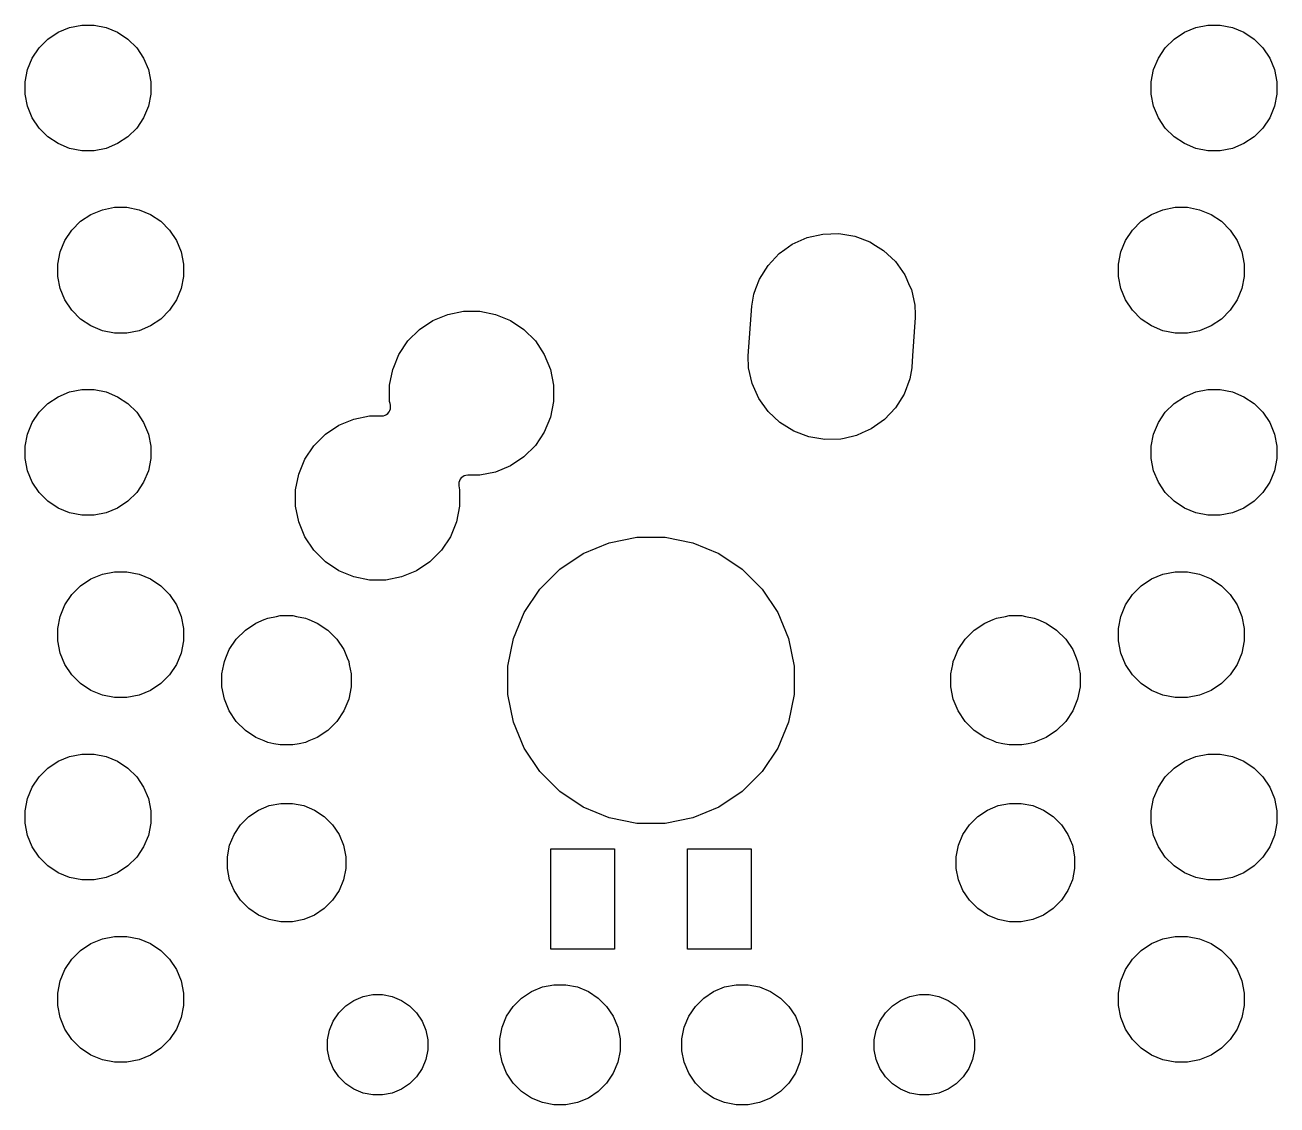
# Model space of a CAD drawing. Extents: x 242.9 to 312.1, y -175.8 to -104.3.
# Drawn here: x 259.25 to 276.69, y -135.46 to -120.41 of the extents above; entities that cross this region are included whole.
import ezdxf

# ---------------------------------------------------------------- set-up
doc = ezdxf.new("R2010")
doc.units = 0
doc.header["$MEASUREMENT"] = 0
doc.layers.add('BLACK', color=7, linetype='CONTINUOUS')

msp = doc.modelspace()

# ---------------------------------------------------------------- linework, layer by layer
at = {"layer": 'BLACK', "linetype": 'CONTINUOUS'}
for p, q in [((259.563, -120.604), (259.706, -120.508)), ((259.706, -120.508), (259.866, -120.442)), ((259.866, -120.442), (260.035, -120.409)), ((260.035, -120.409), (260.208, -120.409)), ((260.208, -120.409), (260.377, -120.442)), ((260.377, -120.442), (260.536, -120.508)), ((260.536, -120.508), (260.68, -120.604)), ((275.26, -120.604), (275.404, -120.508)), ((275.404, -120.508), (275.563, -120.442)), ((275.563, -120.442), (275.732, -120.409)), ((275.732, -120.409), (275.905, -120.409)), ((275.905, -120.409), (276.074, -120.442)), ((276.074, -120.442), (276.234, -120.508)), ((276.234, -120.508), (276.377, -120.604)), ((259.345, -120.87), (259.441, -120.726)), ((259.441, -120.726), (259.563, -120.604)), ((260.68, -120.604), (260.802, -120.726)), ((260.802, -120.726), (260.898, -120.87)), ((275.042, -120.87), (275.138, -120.726)), ((275.138, -120.726), (275.26, -120.604)), ((276.377, -120.604), (276.499, -120.726)), ((276.499, -120.726), (276.595, -120.87)), ((259.279, -121.029), (259.345, -120.87)), ((260.898, -120.87), (260.964, -121.029)), ((274.976, -121.029), (275.042, -120.87)), ((276.595, -120.87), (276.661, -121.029)), ((259.245, -121.199), (259.279, -121.029)), ((260.964, -121.029), (260.998, -121.199)), ((274.942, -121.199), (274.976, -121.029)), ((276.661, -121.029), (276.695, -121.199)), ((259.245, -121.371), (259.245, -121.199)), ((260.998, -121.199), (260.998, -121.371)), ((274.942, -121.371), (274.942, -121.199)), ((276.695, -121.199), (276.695, -121.371)), ((259.279, -121.541), (259.245, -121.371)), ((260.998, -121.371), (260.964, -121.541)), ((274.976, -121.541), (274.942, -121.371)), ((276.695, -121.371), (276.661, -121.541)), ((259.345, -121.7), (259.279, -121.541)), ((260.964, -121.541), (260.898, -121.7)), ((275.042, -121.7), (274.976, -121.541)), ((276.661, -121.541), (276.595, -121.7)), ((259.441, -121.844), (259.345, -121.7)), ((260.898, -121.7), (260.802, -121.844)), ((275.138, -121.844), (275.042, -121.7)), ((276.595, -121.7), (276.499, -121.844)), ((259.563, -121.966), (259.441, -121.844)), ((259.706, -122.062), (259.563, -121.966)), ((260.68, -121.966), (260.536, -122.062)), ((260.802, -121.844), (260.68, -121.966)), ((275.26, -121.966), (275.138, -121.844)), ((275.404, -122.062), (275.26, -121.966)), ((276.377, -121.966), (276.234, -122.062)), ((276.499, -121.844), (276.377, -121.966)), ((259.866, -122.128), (259.706, -122.062)), ((260.035, -122.161), (259.866, -122.128)), ((260.377, -122.128), (260.208, -122.161)), ((260.536, -122.062), (260.377, -122.128)), ((275.563, -122.128), (275.404, -122.062)), ((275.732, -122.161), (275.563, -122.128)), ((276.074, -122.128), (275.905, -122.161)), ((276.234, -122.062), (276.074, -122.128)), ((260.208, -122.161), (260.035, -122.161)), ((275.905, -122.161), (275.732, -122.161)), ((260.164, -123.048), (260.323, -122.982)), ((260.323, -122.982), (260.492, -122.949)), ((260.492, -122.949), (260.665, -122.949)), ((260.665, -122.949), (260.834, -122.982)), ((260.834, -122.982), (260.994, -123.048)), ((274.946, -123.048), (275.106, -122.982)), ((275.106, -122.982), (275.275, -122.949)), ((275.275, -122.949), (275.448, -122.949)), ((275.448, -122.949), (275.617, -122.982)), ((275.617, -122.982), (275.776, -123.048)), ((259.898, -123.266), (260.02, -123.144)), ((260.02, -123.144), (260.164, -123.048)), ((260.994, -123.048), (261.137, -123.144)), ((261.137, -123.144), (261.259, -123.266)), ((274.681, -123.266), (274.803, -123.144)), ((274.803, -123.144), (274.946, -123.048)), ((275.776, -123.048), (275.92, -123.144)), ((275.92, -123.144), (276.042, -123.266)), ((259.802, -123.41), (259.898, -123.266)), ((261.259, -123.266), (261.355, -123.41)), ((269.939, -123.463), (270.145, -123.371)), ((270.145, -123.371), (270.364, -123.321)), ((270.145, -123.371), (270.145, -123.371)), ((270.145, -123.371), (270.145, -123.371)), ((270.364, -123.321), (270.589, -123.314)), ((270.364, -123.321), (270.364, -123.321)), ((270.589, -123.314), (270.811, -123.352)), ((270.811, -123.352), (270.811, -123.352)), ((270.811, -123.352), (271.021, -123.432)), ((274.585, -123.41), (274.681, -123.266)), ((276.042, -123.266), (276.138, -123.41)), ((259.736, -123.569), (259.802, -123.41)), ((261.355, -123.41), (261.421, -123.569)), ((269.756, -123.594), (269.836, -123.537)), ((269.836, -123.537), (269.939, -123.463)), ((271.021, -123.432), (271.021, -123.432)), ((271.021, -123.432), (271.021, -123.432)), ((271.021, -123.432), (271.099, -123.48)), ((271.099, -123.48), (271.212, -123.551)), ((274.519, -123.569), (274.585, -123.41)), ((276.138, -123.41), (276.204, -123.569)), ((259.702, -123.739), (259.736, -123.569)), ((261.421, -123.569), (261.455, -123.739)), ((269.601, -123.758), (269.756, -123.594)), ((271.212, -123.551), (271.376, -123.706)), ((271.376, -123.706), (271.507, -123.889)), ((274.485, -123.739), (274.519, -123.569)), ((276.204, -123.569), (276.238, -123.739)), ((259.702, -123.911), (259.702, -123.739)), ((261.455, -123.739), (261.455, -123.911)), ((269.482, -123.949), (269.601, -123.758)), ((271.507, -123.889), (271.575, -124.042)), ((274.485, -123.911), (274.485, -123.739)), ((276.238, -123.739), (276.238, -123.911)), ((259.736, -124.081), (259.702, -123.911)), ((261.455, -123.911), (261.421, -124.081)), ((269.431, -124.081), (269.482, -123.949)), ((271.575, -124.042), (271.599, -124.095)), ((274.519, -124.081), (274.485, -123.911)), ((276.238, -123.911), (276.204, -124.081)), ((259.802, -124.24), (259.736, -124.081)), ((259.898, -124.384), (259.802, -124.24)), ((261.355, -124.24), (261.259, -124.384)), ((261.421, -124.081), (261.355, -124.24)), ((269.374, -124.325), (269.402, -124.159)), ((269.402, -124.159), (269.431, -124.081)), ((271.599, -124.095), (271.649, -124.314)), ((274.585, -124.24), (274.519, -124.081)), ((274.681, -124.384), (274.585, -124.24)), ((276.138, -124.24), (276.042, -124.384)), ((276.204, -124.081), (276.138, -124.24)), ((260.02, -124.506), (259.898, -124.384)), ((261.259, -124.384), (261.137, -124.506)), ((265.137, -124.441), (265.357, -124.397)), ((265.357, -124.397), (265.583, -124.397)), ((265.583, -124.397), (265.803, -124.441)), ((269.326, -125.017), (269.374, -124.325)), ((269.374, -124.325), (269.374, -124.325)), ((269.374, -124.325), (269.374, -124.325)), ((271.649, -124.314), (271.653, -124.441)), ((274.803, -124.506), (274.681, -124.384)), ((276.042, -124.384), (275.92, -124.506)), ((260.164, -124.602), (260.02, -124.506)), ((261.137, -124.506), (260.994, -124.602)), ((264.741, -124.652), (264.929, -124.527)), ((264.929, -124.527), (265.137, -124.441)), ((265.803, -124.441), (266.011, -124.527)), ((266.011, -124.527), (266.199, -124.652)), ((271.654, -124.483), (271.617, -125.017)), ((271.653, -124.441), (271.654, -124.483)), ((274.946, -124.602), (274.803, -124.506)), ((275.92, -124.506), (275.776, -124.602)), ((260.323, -124.668), (260.164, -124.602)), ((260.492, -124.701), (260.323, -124.668)), ((260.665, -124.701), (260.492, -124.701)), ((260.834, -124.668), (260.665, -124.701)), ((260.994, -124.602), (260.834, -124.668)), ((264.582, -124.811), (264.741, -124.652)), ((266.199, -124.652), (266.358, -124.811)), ((275.106, -124.668), (274.946, -124.602)), ((275.275, -124.701), (275.106, -124.668)), ((275.448, -124.701), (275.275, -124.701)), ((275.617, -124.668), (275.448, -124.701)), ((275.776, -124.602), (275.617, -124.668)), ((264.457, -124.999), (264.582, -124.811)), ((266.358, -124.811), (266.483, -124.999)), ((264.384, -125.175), (264.457, -124.999)), ((266.483, -124.999), (266.569, -125.207)), ((269.331, -125.186), (269.326, -125.017)), ((269.326, -125.017), (269.326, -125.017)), ((271.617, -125.017), (271.606, -125.175)), ((264.327, -125.427), (264.371, -125.207)), ((264.371, -125.207), (264.384, -125.175)), ((266.569, -125.207), (266.613, -125.427)), ((269.381, -125.405), (269.331, -125.186)), ((269.331, -125.186), (269.331, -125.186)), ((271.605, -125.186), (271.578, -125.341)), ((271.606, -125.175), (271.605, -125.186)), ((264.327, -125.653), (264.327, -125.427)), ((266.613, -125.427), (266.613, -125.653)), ((269.473, -125.611), (269.381, -125.405)), ((271.578, -125.341), (271.498, -125.551)), ((259.563, -125.684), (259.706, -125.588)), ((259.706, -125.588), (259.866, -125.522)), ((259.866, -125.522), (260.035, -125.489)), ((260.035, -125.489), (260.208, -125.489)), ((260.208, -125.489), (260.377, -125.522)), ((260.377, -125.522), (260.536, -125.588)), ((260.536, -125.588), (260.68, -125.684)), ((269.604, -125.794), (269.473, -125.611)), ((271.498, -125.551), (271.379, -125.742)), ((275.26, -125.684), (275.404, -125.588)), ((275.404, -125.588), (275.563, -125.522)), ((275.563, -125.522), (275.732, -125.489)), ((275.732, -125.489), (275.905, -125.489)), ((275.905, -125.489), (276.074, -125.522)), ((276.074, -125.522), (276.234, -125.588)), ((276.234, -125.588), (276.377, -125.684)), ((259.345, -125.95), (259.441, -125.806)), ((259.441, -125.806), (259.563, -125.684)), ((260.68, -125.684), (260.802, -125.806)), ((260.802, -125.806), (260.898, -125.95)), ((264.304, -125.82), (264.319, -125.801)), ((264.319, -125.801), (264.331, -125.78)), ((264.333, -125.684), (264.327, -125.653)), ((264.331, -125.78), (264.338, -125.756)), ((264.338, -125.708), (264.333, -125.684)), ((264.34, -125.732), (264.338, -125.708)), ((264.338, -125.756), (264.34, -125.732)), ((266.613, -125.653), (266.569, -125.873)), ((269.768, -125.949), (269.604, -125.794)), ((271.379, -125.742), (271.224, -125.906)), ((275.042, -125.95), (275.138, -125.806)), ((275.138, -125.806), (275.26, -125.684)), ((276.377, -125.684), (276.499, -125.806)), ((276.499, -125.806), (276.595, -125.95)), ((259.279, -126.109), (259.345, -125.95)), ((260.898, -125.95), (260.964, -126.109)), ((263.431, -126.112), (263.619, -125.987)), ((263.619, -125.987), (263.827, -125.901)), ((263.827, -125.901), (264.047, -125.857)), ((264.047, -125.857), (264.215, -125.857)), ((264.215, -125.857), (264.24, -125.855)), ((264.24, -125.855), (264.263, -125.847)), ((264.263, -125.847), (264.285, -125.836)), ((264.285, -125.836), (264.304, -125.82)), ((266.569, -125.873), (266.483, -126.081)), ((269.959, -126.068), (269.768, -125.949)), ((271.224, -125.906), (271.041, -126.037)), ((274.976, -126.109), (275.042, -125.95)), ((276.595, -125.95), (276.661, -126.109)), ((259.245, -126.279), (259.279, -126.109)), ((260.964, -126.109), (260.998, -126.279)), ((263.272, -126.271), (263.431, -126.112)), ((266.483, -126.081), (266.358, -126.269)), ((270.169, -126.148), (269.959, -126.068)), ((270.391, -126.186), (270.169, -126.148)), ((270.169, -126.148), (270.169, -126.148)), ((270.169, -126.148), (270.169, -126.148)), ((270.835, -126.129), (270.662, -126.169)), ((270.915, -126.093), (270.835, -126.129)), ((270.835, -126.129), (270.835, -126.129)), ((270.835, -126.129), (270.835, -126.129)), ((271.041, -126.037), (270.915, -126.093)), ((274.942, -126.279), (274.976, -126.109)), ((276.661, -126.109), (276.695, -126.279)), ((259.245, -126.451), (259.245, -126.279)), ((260.998, -126.279), (260.998, -126.451)), ((263.147, -126.459), (263.272, -126.271)), ((266.358, -126.269), (266.199, -126.428)), ((270.616, -126.179), (270.391, -126.186)), ((270.662, -126.169), (270.616, -126.179)), ((274.942, -126.451), (274.942, -126.279)), ((276.695, -126.279), (276.695, -126.451)), ((259.279, -126.621), (259.245, -126.451)), ((260.998, -126.451), (260.964, -126.621)), ((263.061, -126.667), (263.147, -126.459)), ((266.199, -126.428), (266.011, -126.553)), ((274.976, -126.621), (274.942, -126.451)), ((276.695, -126.451), (276.661, -126.621)), ((259.345, -126.78), (259.279, -126.621)), ((260.964, -126.621), (260.898, -126.78)), ((263.017, -126.887), (263.061, -126.667)), ((265.39, -126.685), (265.367, -126.693)), ((265.415, -126.683), (265.39, -126.685)), ((265.583, -126.683), (265.415, -126.683)), ((265.803, -126.639), (265.583, -126.683)), ((266.011, -126.553), (265.803, -126.639)), ((275.042, -126.78), (274.976, -126.621)), ((276.661, -126.621), (276.595, -126.78)), ((259.441, -126.924), (259.345, -126.78)), ((260.898, -126.78), (260.802, -126.924)), ((265.292, -126.784), (265.29, -126.808)), ((265.29, -126.808), (265.292, -126.832)), ((265.299, -126.76), (265.292, -126.784)), ((265.292, -126.832), (265.303, -126.887)), ((265.311, -126.739), (265.299, -126.76)), ((265.326, -126.72), (265.311, -126.739)), ((265.345, -126.704), (265.326, -126.72)), ((265.367, -126.693), (265.345, -126.704)), ((275.138, -126.924), (275.042, -126.78)), ((276.595, -126.78), (276.499, -126.924)), ((259.563, -127.046), (259.441, -126.924)), ((260.802, -126.924), (260.68, -127.046)), ((263.017, -127.113), (263.017, -126.887)), ((265.303, -126.887), (265.303, -127.113)), ((275.26, -127.046), (275.138, -126.924)), ((276.499, -126.924), (276.377, -127.046)), ((259.706, -127.142), (259.563, -127.046)), ((259.866, -127.208), (259.706, -127.142)), ((260.035, -127.241), (259.866, -127.208)), ((260.377, -127.208), (260.208, -127.241)), ((260.536, -127.142), (260.377, -127.208)), ((260.68, -127.046), (260.536, -127.142)), ((263.061, -127.333), (263.017, -127.113)), ((265.303, -127.113), (265.259, -127.333)), ((275.404, -127.142), (275.26, -127.046)), ((275.563, -127.208), (275.404, -127.142)), ((275.732, -127.241), (275.563, -127.208)), ((276.074, -127.208), (275.905, -127.241)), ((276.234, -127.142), (276.074, -127.208)), ((276.377, -127.046), (276.234, -127.142)), ((260.208, -127.241), (260.035, -127.241)), ((263.147, -127.541), (263.061, -127.333)), ((265.259, -127.333), (265.173, -127.541)), ((275.905, -127.241), (275.732, -127.241)), ((263.272, -127.729), (263.147, -127.541)), ((265.173, -127.541), (265.048, -127.729)), ((267.388, -127.623), (267.774, -127.546)), ((267.774, -127.546), (268.166, -127.546)), ((268.166, -127.546), (268.552, -127.623)), ((263.431, -127.888), (263.272, -127.729)), ((265.048, -127.729), (264.889, -127.888)), ((267.026, -127.773), (267.388, -127.623)), ((268.552, -127.623), (268.914, -127.773)), ((263.619, -128.013), (263.431, -127.888)), ((264.889, -127.888), (264.701, -128.013)), ((266.699, -127.991), (267.026, -127.773)), ((268.914, -127.773), (269.241, -127.991)), ((260.164, -128.128), (260.323, -128.062)), ((260.323, -128.062), (260.492, -128.029)), ((260.492, -128.029), (260.665, -128.029)), ((260.665, -128.029), (260.834, -128.062)), ((260.834, -128.062), (260.994, -128.128)), ((263.827, -128.099), (263.619, -128.013)), ((264.701, -128.013), (264.493, -128.099)), ((266.421, -128.269), (266.699, -127.991)), ((269.241, -127.991), (269.519, -128.269)), ((274.946, -128.128), (275.106, -128.062)), ((275.106, -128.062), (275.275, -128.029)), ((275.275, -128.029), (275.448, -128.029)), ((275.448, -128.029), (275.617, -128.062)), ((275.617, -128.062), (275.776, -128.128)), ((259.898, -128.346), (260.02, -128.224)), ((260.02, -128.224), (260.164, -128.128)), ((260.994, -128.128), (261.137, -128.224)), ((261.137, -128.224), (261.259, -128.346)), ((264.047, -128.143), (263.827, -128.099)), ((264.273, -128.143), (264.047, -128.143)), ((264.493, -128.099), (264.273, -128.143)), ((274.681, -128.346), (274.803, -128.224)), ((274.803, -128.224), (274.946, -128.128)), ((275.776, -128.128), (275.92, -128.224)), ((275.92, -128.224), (276.042, -128.346)), ((259.802, -128.49), (259.898, -128.346)), ((261.259, -128.346), (261.355, -128.49)), ((266.203, -128.596), (266.421, -128.269)), ((269.519, -128.269), (269.737, -128.596)), ((274.585, -128.49), (274.681, -128.346)), ((276.042, -128.346), (276.138, -128.49)), ((259.736, -128.649), (259.802, -128.49)), ((261.355, -128.49), (261.421, -128.649)), ((266.053, -128.958), (266.203, -128.596)), ((269.737, -128.596), (269.887, -128.958)), ((274.519, -128.649), (274.585, -128.49)), ((276.138, -128.49), (276.204, -128.649)), ((259.702, -128.819), (259.736, -128.649)), ((261.421, -128.649), (261.455, -128.819)), ((262.316, -128.84), (262.463, -128.742)), ((262.463, -128.742), (262.579, -128.694)), ((262.579, -128.694), (262.627, -128.674)), ((262.627, -128.674), (262.75, -128.649)), ((262.75, -128.649), (262.801, -128.639)), ((262.801, -128.639), (262.979, -128.639)), ((262.979, -128.639), (263.03, -128.649)), ((263.03, -128.649), (263.153, -128.674)), ((263.153, -128.674), (263.201, -128.694)), ((263.201, -128.694), (263.317, -128.742)), ((263.317, -128.742), (263.464, -128.84)), ((272.476, -128.84), (272.623, -128.742)), ((272.623, -128.742), (272.739, -128.694)), ((272.739, -128.694), (272.787, -128.674)), ((272.787, -128.674), (272.91, -128.649)), ((272.91, -128.649), (272.961, -128.639)), ((272.961, -128.639), (273.139, -128.639)), ((273.139, -128.639), (273.19, -128.649)), ((273.19, -128.649), (273.313, -128.674)), ((273.313, -128.674), (273.361, -128.694)), ((273.361, -128.694), (273.477, -128.742)), ((273.477, -128.742), (273.624, -128.84)), ((274.485, -128.819), (274.519, -128.649)), ((276.204, -128.649), (276.238, -128.819)), ((259.702, -128.991), (259.702, -128.819)), ((261.455, -128.819), (261.455, -128.991)), ((262.19, -128.966), (262.316, -128.84)), ((263.464, -128.84), (263.59, -128.966)), ((272.35, -128.966), (272.476, -128.84)), ((273.624, -128.84), (273.75, -128.966)), ((274.485, -128.991), (274.485, -128.819)), ((276.238, -128.819), (276.238, -128.991)), ((259.736, -129.161), (259.702, -128.991)), ((261.455, -128.991), (261.421, -129.161)), ((262.044, -129.229), (262.092, -129.113)), ((262.092, -129.113), (262.19, -128.966)), ((263.59, -128.966), (263.688, -129.113)), ((263.688, -129.113), (263.736, -129.229)), ((265.976, -129.344), (266.053, -128.958)), ((269.887, -128.958), (269.964, -129.344)), ((272.204, -129.229), (272.252, -129.113)), ((272.252, -129.113), (272.35, -128.966)), ((273.75, -128.966), (273.848, -129.113)), ((273.848, -129.113), (273.896, -129.229)), ((274.519, -129.161), (274.485, -128.991)), ((276.238, -128.991), (276.204, -129.161)), ((259.802, -129.32), (259.736, -129.161)), ((261.421, -129.161), (261.355, -129.32)), ((262.015, -129.32), (262.024, -129.277)), ((262.024, -129.277), (262.044, -129.229)), ((263.736, -129.229), (263.756, -129.277)), ((263.756, -129.277), (263.765, -129.32)), ((272.175, -129.32), (272.184, -129.277)), ((272.184, -129.277), (272.204, -129.229)), ((273.896, -129.229), (273.916, -129.277)), ((273.916, -129.277), (273.925, -129.32)), ((274.585, -129.32), (274.519, -129.161)), ((276.204, -129.161), (276.138, -129.32)), ((259.898, -129.464), (259.802, -129.32)), ((260.02, -129.586), (259.898, -129.464)), ((261.259, -129.464), (261.137, -129.586)), ((261.355, -129.32), (261.259, -129.464)), ((261.989, -129.451), (262.015, -129.32)), ((261.989, -129.629), (261.989, -129.451)), ((263.765, -129.32), (263.791, -129.451)), ((263.791, -129.451), (263.791, -129.629)), ((265.976, -129.736), (265.976, -129.344)), ((269.964, -129.344), (269.964, -129.736)), ((272.149, -129.451), (272.175, -129.32)), ((272.149, -129.629), (272.149, -129.451)), ((273.925, -129.32), (273.951, -129.451)), ((273.951, -129.451), (273.951, -129.629)), ((274.681, -129.464), (274.585, -129.32)), ((274.803, -129.586), (274.681, -129.464)), ((276.042, -129.464), (275.92, -129.586)), ((276.138, -129.32), (276.042, -129.464)), ((260.164, -129.682), (260.02, -129.586)), ((261.137, -129.586), (260.994, -129.682)), ((262.024, -129.803), (261.989, -129.629)), ((263.791, -129.629), (263.756, -129.803)), ((272.184, -129.803), (272.149, -129.629)), ((273.951, -129.629), (273.916, -129.803)), ((274.946, -129.682), (274.803, -129.586)), ((275.92, -129.586), (275.776, -129.682)), ((260.323, -129.748), (260.164, -129.682)), ((260.492, -129.781), (260.323, -129.748)), ((260.665, -129.781), (260.492, -129.781)), ((260.834, -129.748), (260.665, -129.781)), ((260.994, -129.682), (260.834, -129.748)), ((262.092, -129.967), (262.024, -129.803)), ((263.756, -129.803), (263.688, -129.967)), ((266.053, -130.122), (265.976, -129.736)), ((269.964, -129.736), (269.887, -130.122)), ((272.252, -129.967), (272.184, -129.803)), ((273.916, -129.803), (273.848, -129.967)), ((275.106, -129.748), (274.946, -129.682)), ((275.275, -129.781), (275.106, -129.748)), ((275.448, -129.781), (275.275, -129.781)), ((275.617, -129.748), (275.448, -129.781)), ((275.776, -129.682), (275.617, -129.748)), ((262.19, -130.114), (262.092, -129.967)), ((263.688, -129.967), (263.59, -130.114)), ((272.35, -130.114), (272.252, -129.967)), ((273.848, -129.967), (273.75, -130.114)), ((262.316, -130.24), (262.19, -130.114)), ((263.59, -130.114), (263.464, -130.24)), ((266.203, -130.484), (266.053, -130.122)), ((269.887, -130.122), (269.737, -130.484)), ((272.476, -130.24), (272.35, -130.114)), ((273.75, -130.114), (273.624, -130.24)), ((262.463, -130.338), (262.316, -130.24)), ((262.579, -130.386), (262.463, -130.338)), ((263.317, -130.338), (263.201, -130.386)), ((263.464, -130.24), (263.317, -130.338)), ((272.623, -130.338), (272.476, -130.24)), ((272.739, -130.386), (272.623, -130.338)), ((273.477, -130.338), (273.361, -130.386)), ((273.624, -130.24), (273.477, -130.338)), ((262.627, -130.406), (262.579, -130.386)), ((262.714, -130.424), (262.627, -130.406)), ((262.801, -130.441), (262.714, -130.424)), ((262.979, -130.441), (262.801, -130.441)), ((263.066, -130.424), (262.979, -130.441)), ((263.153, -130.406), (263.066, -130.424)), ((263.201, -130.386), (263.153, -130.406)), ((266.421, -130.811), (266.203, -130.484)), ((269.737, -130.484), (269.519, -130.811)), ((272.787, -130.406), (272.739, -130.386)), ((272.874, -130.424), (272.787, -130.406)), ((272.961, -130.441), (272.874, -130.424)), ((273.139, -130.441), (272.961, -130.441)), ((273.226, -130.424), (273.139, -130.441)), ((273.313, -130.406), (273.226, -130.424)), ((273.361, -130.386), (273.313, -130.406)), ((259.563, -130.764), (259.706, -130.668)), ((259.706, -130.668), (259.866, -130.602)), ((259.866, -130.602), (260.035, -130.569)), ((260.035, -130.569), (260.208, -130.569)), ((260.208, -130.569), (260.377, -130.602)), ((260.377, -130.602), (260.536, -130.668)), ((260.536, -130.668), (260.68, -130.764)), ((275.26, -130.764), (275.404, -130.668)), ((275.404, -130.668), (275.563, -130.602)), ((275.563, -130.602), (275.732, -130.569)), ((275.732, -130.569), (275.905, -130.569)), ((275.905, -130.569), (276.074, -130.602)), ((276.074, -130.602), (276.234, -130.668)), ((276.234, -130.668), (276.377, -130.764)), ((259.441, -130.886), (259.563, -130.764)), ((260.68, -130.764), (260.802, -130.886)), ((266.699, -131.089), (266.421, -130.811)), ((269.519, -130.811), (269.241, -131.089)), ((275.138, -130.886), (275.26, -130.764)), ((276.377, -130.764), (276.499, -130.886)), ((259.279, -131.189), (259.345, -131.03)), ((259.345, -131.03), (259.441, -130.886)), ((260.802, -130.886), (260.898, -131.03)), ((260.898, -131.03), (260.964, -131.189)), ((274.976, -131.189), (275.042, -131.03)), ((275.042, -131.03), (275.138, -130.886)), ((276.499, -130.886), (276.595, -131.03)), ((276.595, -131.03), (276.661, -131.189)), ((259.245, -131.359), (259.279, -131.189)), ((260.964, -131.189), (260.998, -131.359)), ((267.026, -131.307), (266.699, -131.089)), ((269.241, -131.089), (268.914, -131.307)), ((274.942, -131.359), (274.976, -131.189)), ((276.661, -131.189), (276.695, -131.359)), ((259.245, -131.531), (259.245, -131.359)), ((260.998, -131.359), (260.998, -131.531)), ((262.364, -131.439), (262.499, -131.348)), ((262.499, -131.348), (262.649, -131.286)), ((262.649, -131.286), (262.809, -131.255)), ((262.809, -131.255), (262.971, -131.255)), ((262.971, -131.255), (263.131, -131.286)), ((263.131, -131.286), (263.281, -131.348)), ((263.281, -131.348), (263.416, -131.439)), ((267.388, -131.457), (267.026, -131.307)), ((268.914, -131.307), (268.552, -131.457)), ((272.524, -131.439), (272.659, -131.348)), ((272.659, -131.348), (272.809, -131.286)), ((272.809, -131.286), (272.969, -131.255)), ((272.969, -131.255), (273.131, -131.255)), ((273.131, -131.255), (273.291, -131.286)), ((273.291, -131.286), (273.441, -131.348)), ((273.441, -131.348), (273.576, -131.439)), ((274.942, -131.531), (274.942, -131.359)), ((276.695, -131.359), (276.695, -131.531)), ((259.279, -131.701), (259.245, -131.531)), ((260.998, -131.531), (260.964, -131.701)), ((262.158, -131.689), (262.249, -131.554)), ((262.249, -131.554), (262.364, -131.439)), ((263.416, -131.439), (263.531, -131.554)), ((263.531, -131.554), (263.622, -131.689)), ((267.774, -131.534), (267.388, -131.457)), ((268.166, -131.534), (267.774, -131.534)), ((268.552, -131.457), (268.166, -131.534)), ((272.318, -131.689), (272.409, -131.554)), ((272.409, -131.554), (272.524, -131.439)), ((273.576, -131.439), (273.691, -131.554)), ((273.691, -131.554), (273.782, -131.689)), ((274.976, -131.701), (274.942, -131.531)), ((276.695, -131.531), (276.661, -131.701)), ((259.345, -131.86), (259.279, -131.701)), ((260.964, -131.701), (260.898, -131.86)), ((262.096, -131.839), (262.158, -131.689)), ((263.622, -131.689), (263.684, -131.839)), ((272.256, -131.839), (272.318, -131.689)), ((273.782, -131.689), (273.844, -131.839)), ((275.042, -131.86), (274.976, -131.701)), ((276.661, -131.701), (276.595, -131.86)), ((259.441, -132.004), (259.345, -131.86)), ((260.898, -131.86), (260.802, -132.004)), ((262.065, -131.999), (262.096, -131.839)), ((263.684, -131.839), (263.715, -131.999)), ((266.573, -133.286), (266.573, -131.889)), ((266.573, -131.889), (267.462, -131.889)), ((267.462, -131.889), (267.462, -133.286)), ((268.478, -133.286), (268.478, -131.889)), ((268.478, -131.889), (269.367, -131.889)), ((269.367, -131.889), (269.367, -133.286)), ((272.224, -131.999), (272.256, -131.839)), ((273.844, -131.839), (273.875, -131.999)), ((275.138, -132.004), (275.042, -131.86)), ((276.595, -131.86), (276.499, -132.004)), ((259.563, -132.126), (259.441, -132.004)), ((260.802, -132.004), (260.68, -132.126)), ((262.065, -132.161), (262.065, -131.999)), ((263.715, -131.999), (263.715, -132.161)), ((272.224, -132.161), (272.224, -131.999)), ((273.875, -131.999), (273.875, -132.161)), ((275.26, -132.126), (275.138, -132.004)), ((276.499, -132.004), (276.377, -132.126)), ((259.706, -132.222), (259.563, -132.126)), ((259.866, -132.288), (259.706, -132.222)), ((260.536, -132.222), (260.377, -132.288)), ((260.68, -132.126), (260.536, -132.222)), ((262.096, -132.321), (262.065, -132.161)), ((263.715, -132.161), (263.684, -132.321)), ((272.256, -132.321), (272.224, -132.161)), ((273.875, -132.161), (273.844, -132.321)), ((275.404, -132.222), (275.26, -132.126)), ((275.563, -132.288), (275.404, -132.222)), ((276.234, -132.222), (276.074, -132.288)), ((276.377, -132.126), (276.234, -132.222)), ((260.035, -132.321), (259.866, -132.288)), ((260.208, -132.321), (260.035, -132.321)), ((260.377, -132.288), (260.208, -132.321)), ((262.158, -132.471), (262.096, -132.321)), ((263.684, -132.321), (263.622, -132.471)), ((272.318, -132.471), (272.256, -132.321)), ((273.844, -132.321), (273.782, -132.471)), ((275.732, -132.321), (275.563, -132.288)), ((275.905, -132.321), (275.732, -132.321)), ((276.074, -132.288), (275.905, -132.321)), ((262.249, -132.606), (262.158, -132.471)), ((262.364, -132.721), (262.249, -132.606)), ((263.531, -132.606), (263.416, -132.721)), ((263.622, -132.471), (263.531, -132.606)), ((272.409, -132.606), (272.318, -132.471)), ((272.524, -132.721), (272.409, -132.606)), ((273.691, -132.606), (273.576, -132.721)), ((273.782, -132.471), (273.691, -132.606)), ((262.499, -132.812), (262.364, -132.721)), ((263.416, -132.721), (263.281, -132.812)), ((272.659, -132.812), (272.524, -132.721)), ((273.576, -132.721), (273.441, -132.812)), ((262.649, -132.874), (262.499, -132.812)), ((262.809, -132.905), (262.649, -132.874)), ((262.971, -132.905), (262.809, -132.905)), ((263.131, -132.874), (262.971, -132.905)), ((263.281, -132.812), (263.131, -132.874)), ((272.809, -132.874), (272.659, -132.812)), ((272.969, -132.905), (272.809, -132.874)), ((273.131, -132.905), (272.969, -132.905)), ((273.291, -132.874), (273.131, -132.905)), ((273.441, -132.812), (273.291, -132.874)), ((260.164, -133.208), (260.323, -133.142)), ((260.323, -133.142), (260.492, -133.109)), ((260.492, -133.109), (260.665, -133.109)), ((260.665, -133.109), (260.834, -133.142)), ((260.834, -133.142), (260.994, -133.208)), ((274.946, -133.208), (275.106, -133.142)), ((275.106, -133.142), (275.275, -133.109)), ((275.275, -133.109), (275.448, -133.109)), ((275.448, -133.109), (275.617, -133.142)), ((275.617, -133.142), (275.776, -133.208)), ((259.898, -133.426), (260.02, -133.304)), ((260.02, -133.304), (260.164, -133.208)), ((260.994, -133.208), (261.137, -133.304)), ((261.137, -133.304), (261.259, -133.426)), ((267.462, -133.286), (266.573, -133.286)), ((269.367, -133.286), (268.478, -133.286)), ((274.681, -133.426), (274.803, -133.304)), ((274.803, -133.304), (274.946, -133.208)), ((275.776, -133.208), (275.92, -133.304)), ((275.92, -133.304), (276.042, -133.426)), ((259.802, -133.57), (259.898, -133.426)), ((261.259, -133.426), (261.355, -133.57)), ((274.585, -133.57), (274.681, -133.426)), ((276.042, -133.426), (276.138, -133.57)), ((259.736, -133.729), (259.802, -133.57)), ((261.355, -133.57), (261.421, -133.729)), ((274.519, -133.729), (274.585, -133.57)), ((276.138, -133.57), (276.204, -133.729)), ((259.702, -133.899), (259.736, -133.729)), ((261.421, -133.729), (261.455, -133.899)), ((266.303, -133.877), (266.456, -133.814)), ((266.456, -133.814), (266.617, -133.782)), ((266.617, -133.782), (266.783, -133.782)), ((266.783, -133.782), (266.944, -133.814)), ((266.944, -133.814), (267.097, -133.877)), ((268.843, -133.877), (268.996, -133.814)), ((268.996, -133.814), (269.157, -133.782)), ((269.157, -133.782), (269.323, -133.782)), ((269.323, -133.782), (269.484, -133.814)), ((269.484, -133.814), (269.637, -133.877)), ((274.485, -133.899), (274.519, -133.729)), ((276.204, -133.729), (276.238, -133.899)), ((259.702, -134.071), (259.702, -133.899)), ((261.455, -133.899), (261.455, -134.071)), ((263.715, -134.077), (263.829, -134.001)), ((263.829, -134.001), (263.956, -133.948)), ((263.956, -133.948), (264.091, -133.921)), ((264.091, -133.921), (264.229, -133.921)), ((264.229, -133.921), (264.364, -133.948)), ((264.364, -133.948), (264.491, -134.001)), ((264.491, -134.001), (264.605, -134.077)), ((266.049, -134.086), (266.166, -133.969)), ((266.166, -133.969), (266.303, -133.877)), ((267.097, -133.877), (267.234, -133.969)), ((267.234, -133.969), (267.351, -134.086)), ((268.589, -134.086), (268.706, -133.969)), ((268.706, -133.969), (268.843, -133.877)), ((269.637, -133.877), (269.774, -133.969)), ((269.774, -133.969), (269.891, -134.086)), ((271.335, -134.077), (271.449, -134.001)), ((271.449, -134.001), (271.576, -133.948)), ((271.576, -133.948), (271.711, -133.921)), ((271.711, -133.921), (271.849, -133.921)), ((271.849, -133.921), (271.984, -133.948)), ((271.984, -133.948), (272.111, -134.001)), ((272.111, -134.001), (272.225, -134.077)), ((274.485, -134.071), (274.485, -133.899)), ((276.238, -133.899), (276.238, -134.071)), ((259.736, -134.241), (259.702, -134.071)), ((261.455, -134.071), (261.421, -134.241)), ((263.541, -134.289), (263.617, -134.175)), ((263.617, -134.175), (263.715, -134.077)), ((264.605, -134.077), (264.703, -134.175)), ((264.703, -134.175), (264.779, -134.289)), ((265.957, -134.223), (266.049, -134.086)), ((267.351, -134.086), (267.443, -134.223)), ((268.497, -134.223), (268.589, -134.086)), ((269.891, -134.086), (269.983, -134.223)), ((271.161, -134.289), (271.237, -134.175)), ((271.237, -134.175), (271.335, -134.077)), ((272.225, -134.077), (272.323, -134.175)), ((272.323, -134.175), (272.399, -134.289)), ((274.519, -134.241), (274.485, -134.071)), ((276.238, -134.071), (276.204, -134.241)), ((259.802, -134.4), (259.736, -134.241)), ((261.421, -134.241), (261.355, -134.4)), ((263.488, -134.416), (263.541, -134.289)), ((264.779, -134.289), (264.832, -134.416)), ((265.894, -134.376), (265.957, -134.223)), ((267.443, -134.223), (267.506, -134.376)), ((268.434, -134.376), (268.497, -134.223)), ((269.983, -134.223), (270.046, -134.376)), ((271.108, -134.416), (271.161, -134.289)), ((272.399, -134.289), (272.452, -134.416)), ((274.585, -134.4), (274.519, -134.241)), ((276.204, -134.241), (276.138, -134.4)), ((259.898, -134.544), (259.802, -134.4)), ((261.355, -134.4), (261.259, -134.544)), ((263.462, -134.551), (263.488, -134.416)), ((264.832, -134.416), (264.858, -134.551)), ((265.862, -134.537), (265.894, -134.376)), ((265.862, -134.703), (265.862, -134.537)), ((267.506, -134.376), (267.538, -134.537)), ((267.538, -134.537), (267.538, -134.703)), ((268.402, -134.537), (268.434, -134.376)), ((268.402, -134.703), (268.402, -134.537)), ((270.046, -134.376), (270.078, -134.537)), ((270.078, -134.537), (270.078, -134.703)), ((271.082, -134.551), (271.108, -134.416)), ((272.452, -134.416), (272.478, -134.551)), ((274.681, -134.544), (274.585, -134.4)), ((276.138, -134.4), (276.042, -134.544)), ((260.02, -134.666), (259.898, -134.544)), ((260.164, -134.762), (260.02, -134.666)), ((261.137, -134.666), (260.994, -134.762)), ((261.259, -134.544), (261.137, -134.666)), ((263.462, -134.689), (263.462, -134.551)), ((263.488, -134.824), (263.462, -134.689)), ((264.858, -134.689), (264.832, -134.824)), ((264.858, -134.551), (264.858, -134.689)), ((265.894, -134.864), (265.862, -134.703)), ((267.538, -134.703), (267.506, -134.864)), ((268.434, -134.864), (268.402, -134.703)), ((270.078, -134.703), (270.046, -134.864)), ((271.082, -134.689), (271.082, -134.551)), ((271.108, -134.824), (271.082, -134.689)), ((272.478, -134.689), (272.452, -134.824)), ((272.478, -134.551), (272.478, -134.689)), ((274.803, -134.666), (274.681, -134.544)), ((274.946, -134.762), (274.803, -134.666)), ((275.92, -134.666), (275.776, -134.762)), ((276.042, -134.544), (275.92, -134.666)), ((260.323, -134.828), (260.164, -134.762)), ((260.492, -134.861), (260.323, -134.828)), ((260.665, -134.861), (260.492, -134.861)), ((260.834, -134.828), (260.665, -134.861)), ((260.994, -134.762), (260.834, -134.828)), ((263.541, -134.951), (263.488, -134.824)), ((264.832, -134.824), (264.779, -134.951)), ((265.957, -135.017), (265.894, -134.864)), ((267.506, -134.864), (267.443, -135.017)), ((268.497, -135.017), (268.434, -134.864)), ((270.046, -134.864), (269.983, -135.017)), ((271.161, -134.951), (271.108, -134.824)), ((272.452, -134.824), (272.399, -134.951)), ((275.106, -134.828), (274.946, -134.762)), ((275.275, -134.861), (275.106, -134.828)), ((275.448, -134.861), (275.275, -134.861)), ((275.617, -134.828), (275.448, -134.861)), ((275.776, -134.762), (275.617, -134.828)), ((263.617, -135.065), (263.541, -134.951)), ((264.779, -134.951), (264.703, -135.065)), ((266.049, -135.154), (265.957, -135.017)), ((267.443, -135.017), (267.351, -135.154)), ((268.589, -135.154), (268.497, -135.017)), ((269.983, -135.017), (269.891, -135.154)), ((271.237, -135.065), (271.161, -134.951)), ((272.399, -134.951), (272.323, -135.065)), ((263.715, -135.163), (263.617, -135.065)), ((263.829, -135.239), (263.715, -135.163)), ((264.605, -135.163), (264.491, -135.239)), ((264.703, -135.065), (264.605, -135.163)), ((266.166, -135.271), (266.049, -135.154)), ((267.351, -135.154), (267.234, -135.271)), ((268.706, -135.271), (268.589, -135.154)), ((269.891, -135.154), (269.774, -135.271)), ((271.335, -135.163), (271.237, -135.065)), ((271.449, -135.239), (271.335, -135.163)), ((272.225, -135.163), (272.111, -135.239)), ((272.323, -135.065), (272.225, -135.163)), ((263.956, -135.292), (263.829, -135.239)), ((264.091, -135.319), (263.956, -135.292)), ((264.229, -135.319), (264.091, -135.319)), ((264.364, -135.292), (264.229, -135.319)), ((264.491, -135.239), (264.364, -135.292)), ((266.303, -135.363), (266.166, -135.271)), ((266.456, -135.426), (266.303, -135.363)), ((267.097, -135.363), (266.944, -135.426)), ((267.234, -135.271), (267.097, -135.363)), ((268.843, -135.363), (268.706, -135.271)), ((268.996, -135.426), (268.843, -135.363)), ((269.637, -135.363), (269.484, -135.426)), ((269.774, -135.271), (269.637, -135.363)), ((271.576, -135.292), (271.449, -135.239)), ((271.711, -135.319), (271.576, -135.292)), ((271.849, -135.319), (271.711, -135.319)), ((271.984, -135.292), (271.849, -135.319)), ((272.111, -135.239), (271.984, -135.292)), ((266.617, -135.458), (266.456, -135.426)), ((266.783, -135.458), (266.617, -135.458)), ((266.944, -135.426), (266.783, -135.458)), ((269.157, -135.458), (268.996, -135.426)), ((269.323, -135.458), (269.157, -135.458)), ((269.484, -135.426), (269.323, -135.458))]:
    msp.add_line(p, q, dxfattribs=at)

doc.saveas('drawing.dxf')
